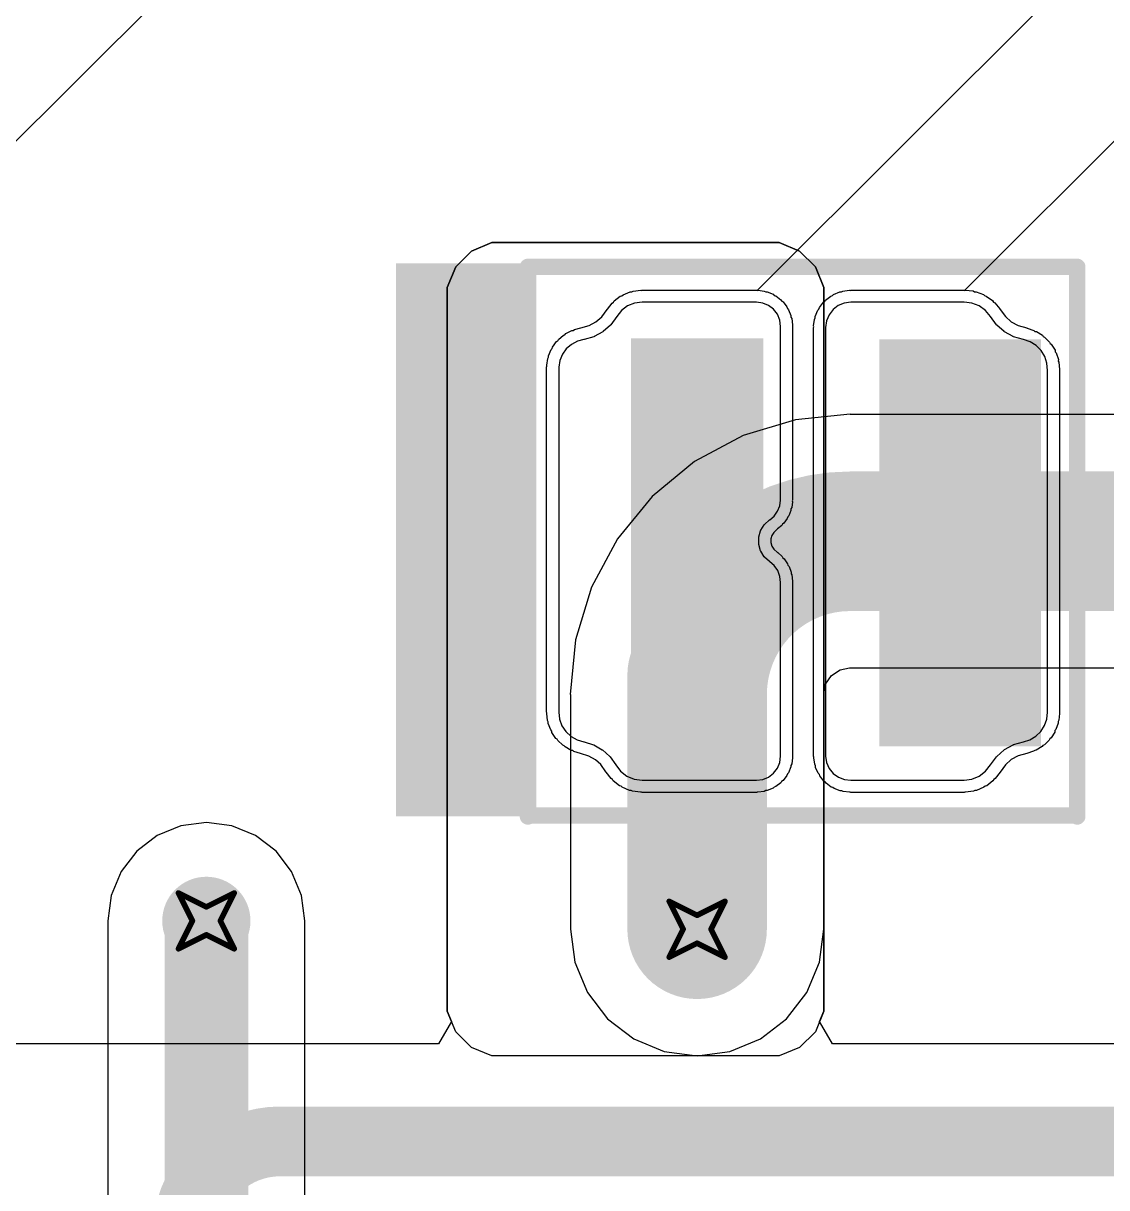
# Model space of a CAD drawing. Header units: inches. Extents: x 0 to 213, y 0 to 212.
# Drawn here: x 0.6194 to 1.0077, y 0.4059 to 0.823 of the extents above; entities that cross this region are included whole.
import ezdxf

# ---------------------------------------------------------------- set-up
doc = ezdxf.new("R2010")
doc.units = ezdxf.units.IN
doc.header["$MEASUREMENT"] = 0
for name, color, linetype in [('Bottom Layer', 5, 'Continuous'), ('Bottom Solder', 6, 'Continuous'), ('Drill Drawing', 1, 'Continuous'), ('Top Layer', 1, 'Continuous'), ('Top Overlay', 2, 'Continuous'), ('Top Paste', 8, 'Continuous'), ('Top Solder', 216, 'Continuous'), ('Via Holes', 16, 'Continuous')]:
    doc.layers.add(name, color=color, linetype=linetype)

# ---------------------------------------------------------------- blocks, each defined once
blk = doc.blocks.new('5050_LED_56')
at = {"layer": 'Top Layer'}
for points in [[(-0.08214, 0.06909), (-0.03214, 0.06909), (-0.03214, -0.06871), (-0.08214, -0.06871)], [(0.01746, 0.06871), (0.05683, 0.06871), (0.05683, -0.06909), (0.01746, -0.06909)]]:
    blk.add_hatch(color=1, dxfattribs=at).paths.add_polyline_path(points)
at = {"layer": 'Top Overlay'}
blk.add_hatch(color=2, dxfattribs=at).paths.add_polyline_path([(0.09776, -0.1), (0.145, -0.1), (0.145, 0.09818), (0.09776, 0.09818)])
at = {"layer": 'Top Paste'}
for points in [[(-0.08214, 0.06909), (-0.03214, 0.06909), (-0.03214, -0.06871), (-0.08214, -0.06871)], [(0.01746, 0.06871), (0.05683, 0.06871), (0.05683, -0.06909), (0.01746, -0.06909)]]:
    blk.add_hatch(color=8, dxfattribs=at).paths.add_polyline_path(points)
at = {"layer": 'Top Solder'}
for points in [[(-0.08614, 0.07309), (-0.02814, 0.07309), (-0.02814, -0.07271), (-0.08614, -0.07271)], [(0.01346, 0.07271), (0.06083, 0.07271), (0.06083, -0.07309), (0.01346, -0.07309)]]:
    blk.add_hatch(color=216, dxfattribs=at).paths.add_polyline_path(points)
at = {"layer": 'Top Layer'}
for p, q in [((-0.06399, 0.08376), (-0.06624, 0.08201)), ((-0.06135, 0.08486), (-0.06399, 0.08376)), ((-0.05853, 0.08524), (-0.06135, 0.08486)), ((-0.01798, 0.08524), (-0.05853, 0.08524)), ((-0.01568, 0.08499), (-0.01798, 0.08524)), ((-0.01351, 0.08415), (-0.01568, 0.08499)), ((-0.01166, 0.08279), (-0.01351, 0.08415)), ((0.01155, 0.08408), (0.00976, 0.08271)), ((0.01364, 0.08495), (0.01155, 0.08408)), ((0.01588, 0.08524), (0.01364, 0.08495)), ((0.05683, 0.08524), (0.01588, 0.08524)), ((0.05967, 0.08486), (0.05683, 0.08524)), ((0.0623, 0.08376), (0.05967, 0.08486)), ((0.06456, 0.08201), (0.0623, 0.08376)), ((-0.06797, 0.07973), (-0.07011, 0.0768)), ((-0.06624, 0.08201), (-0.06797, 0.07973)), ((-0.01021, 0.08098), (-0.01166, 0.08279)), ((-0.00927, 0.07887), (-0.01021, 0.08098)), ((0.00839, 0.08091), (0.00752, 0.07882)), ((0.00976, 0.08271), (0.00839, 0.08091)), ((0.06628, 0.07973), (0.06456, 0.08201)), ((0.06834, 0.07683), (0.06628, 0.07973)), ((-0.07022, 0.07668), (-0.0729, 0.07433)), ((-0.07019, 0.07668), (-0.07022, 0.07668)), ((-0.07017, 0.07673), (-0.07019, 0.07668)), ((-0.07011, 0.07677), (-0.07017, 0.07673)), ((-0.07011, 0.0768), (-0.07011, 0.07677)), ((-0.00891, 0.07658), (-0.00927, 0.07887)), ((-0.00891, -0.07696), (-0.00891, 0.07658)), ((0.00752, 0.07882), (0.00722, 0.07658)), ((0.00722, 0.07658), (0.00722, 0.01438)), ((0.06834, 0.0768), (0.06834, 0.07683)), ((0.06838, 0.07676), (0.06834, 0.0768)), ((0.06842, 0.07672), (0.06838, 0.07676)), ((0.06843, 0.07671), (0.06842, 0.07672)), ((0.071, 0.07438), (0.06843, 0.07671)), ((-0.07978, 0.07146), (-0.08214, 0.07072)), ((-0.07629, 0.07247), (-0.07978, 0.07146)), ((-0.07626, 0.07247), (-0.07629, 0.07247)), ((-0.07622, 0.0725), (-0.07626, 0.07247)), ((-0.07616, 0.07251), (-0.07622, 0.0725)), ((-0.07615, 0.07253), (-0.07616, 0.07251)), ((-0.07303, 0.07424), (-0.07615, 0.07253)), ((-0.07301, 0.07424), (-0.07303, 0.07424)), ((-0.07296, 0.07428), (-0.07301, 0.07424)), ((-0.0729, 0.07431), (-0.07296, 0.07428)), ((-0.0729, 0.07433), (-0.0729, 0.07431)), ((0.07101, 0.07435), (0.071, 0.07438)), ((0.07107, 0.07432), (0.07101, 0.07435)), ((0.07111, 0.07428), (0.07107, 0.07432)), ((0.07114, 0.07429), (0.07111, 0.07428)), ((0.07415, 0.07257), (0.07114, 0.07429)), ((0.07416, 0.07255), (0.07415, 0.07257)), ((0.07422, 0.07253), (0.07416, 0.07255)), ((0.07427, 0.0725), (0.07422, 0.07253)), ((0.0743, 0.07251), (0.07427, 0.0725)), ((0.07762, 0.07149), (0.0743, 0.07251)), ((0.0777, 0.07146), (0.07762, 0.07149)), ((0.07762, 0.07149), (0.07762, 0.07149)), ((0.07777, 0.07144), (0.0777, 0.07146)), ((0.08012, 0.07076), (0.07777, 0.07144)), ((0.07777, 0.07144), (0.07777, 0.07144)), ((-0.08604, 0.06772), (-0.08737, 0.06564)), ((-0.08428, 0.06945), (-0.08604, 0.06772)), ((-0.08214, 0.07072), (-0.08428, 0.06945)), ((0.08231, 0.06951), (0.08012, 0.07076)), ((0.08415, 0.0678), (0.08231, 0.06951)), ((0.08557, 0.0657), (0.08415, 0.0678)), ((-0.08819, 0.0633), (-0.08844, 0.06083)), ((-0.08737, 0.06564), (-0.08819, 0.0633)), ((0.08644, 0.06334), (0.08557, 0.0657)), ((0.08675, 0.06083), (0.08644, 0.06334)), ((-0.08844, 0.06083), (-0.08844, -0.06161)), ((0.08675, -0.06279), (0.08675, 0.06083)), ((0.00722, 0.01438), (0.00749, 0.0122)), ((0.00749, 0.0122), (0.00826, 0.01014)), ((0.00826, 0.01014), (0.0095, 0.00834)), ((0.0095, 0.00834), (0.01111, 0.00695)), ((0.01111, 0.00695), (0.01111, 0.00695)), ((0.01111, 0.00695), (0.01116, 0.0069)), ((0.01116, 0.0069), (0.01123, 0.00684)), ((0.01123, 0.00684), (0.01123, 0.00684)), ((0.01123, 0.00684), (0.01298, 0.00527)), ((0.01298, 0.00527), (0.013, 0.00527)), ((0.013, 0.00527), (0.01303, 0.00522)), ((0.01303, 0.00522), (0.01307, 0.00518)), ((0.01307, 0.00518), (0.01307, 0.00515)), ((0.01307, 0.00515), (0.01434, 0.00316)), ((0.01434, 0.00316), (0.01436, 0.00314)), ((0.01436, 0.00314), (0.01438, 0.00309)), ((0.01438, 0.00309), (0.0144, 0.00305)), ((0.0144, 0.00305), (0.01439, 0.00302)), ((0.01439, 0.00302), (0.01506, 0.00075)), ((0.01506, 0.00075), (0.01507, 0.00073)), ((0.01507, 0.00073), (0.01507, 0.00067)), ((0.01507, 0.00067), (0.01508, 0.00062)), ((0.01508, 0.00062), (0.01507, 0.0006)), ((0.01507, 0.0006), (0.01507, -0.00176)), ((0.01506, -0.00192), (0.01439, -0.00418)), ((0.01507, -0.0019), (0.01506, -0.00192)), ((0.01507, -0.00176), (0.01508, -0.00179)), ((0.01508, -0.00179), (0.01507, -0.00184)), ((0.01507, -0.00184), (0.01507, -0.0019)), ((0.0111, -0.00812), (0.00954, -0.00941)), ((0.01111, -0.00812), (0.0111, -0.00812)), ((0.01116, -0.00806), (0.01111, -0.00812)), ((0.01123, -0.00801), (0.01116, -0.00806)), ((0.01298, -0.00644), (0.01123, -0.00801)), ((0.01123, -0.00801), (0.01123, -0.00801)), ((0.013, -0.00643), (0.01298, -0.00644)), ((0.01303, -0.00639), (0.013, -0.00643)), ((0.01307, -0.00635), (0.01303, -0.00639)), ((0.01434, -0.00432), (0.01307, -0.00632)), ((0.01307, -0.00632), (0.01307, -0.00635)), ((0.01436, -0.00431), (0.01434, -0.00432)), ((0.01438, -0.00426), (0.01436, -0.00431)), ((0.0144, -0.00421), (0.01438, -0.00426)), ((0.01439, -0.00418), (0.0144, -0.00421)), ((0.0083, -0.01111), (0.00751, -0.01307)), ((0.00954, -0.00941), (0.0083, -0.01111)), ((0.00751, -0.01307), (0.00722, -0.01515)), ((0.00722, -0.01515), (0.00722, -0.07736)), ((-0.08844, -0.06161), (-0.08823, -0.06413)), ((-0.08823, -0.06413), (-0.08744, -0.06654)), ((-0.08744, -0.06654), (-0.08611, -0.06869)), ((0.08543, -0.0674), (0.08636, -0.06517)), ((0.08636, -0.06517), (0.08675, -0.06279)), ((-0.08611, -0.06869), (-0.08433, -0.07049)), ((-0.08433, -0.07049), (-0.08218, -0.07183)), ((0.08218, -0.07093), (0.08402, -0.06936)), ((0.08402, -0.06936), (0.08543, -0.0674)), ((-0.08218, -0.07183), (-0.07978, -0.07263)), ((-0.07978, -0.07263), (-0.07629, -0.07364)), ((-0.07629, -0.07364), (-0.07626, -0.07363)), ((-0.07626, -0.07363), (-0.07622, -0.07366)), ((-0.07622, -0.07366), (-0.07616, -0.07368)), ((-0.07616, -0.07368), (-0.07615, -0.0737)), ((-0.07615, -0.0737), (-0.07303, -0.07541)), ((0.07093, -0.07541), (0.07405, -0.0737)), ((0.07405, -0.0737), (0.07408, -0.07368)), ((0.07408, -0.07368), (0.07412, -0.07366)), ((0.07412, -0.07366), (0.07419, -0.07363)), ((0.07419, -0.07363), (0.0742, -0.07364)), ((0.0742, -0.07364), (0.07762, -0.07265)), ((0.07762, -0.07265), (0.0777, -0.07263)), ((0.07762, -0.07265), (0.07762, -0.07265)), ((0.0777, -0.07263), (0.07777, -0.07261)), ((0.07777, -0.07261), (0.08005, -0.07204)), ((0.07777, -0.07261), (0.07777, -0.07261)), ((0.08005, -0.07204), (0.08218, -0.07093)), ((-0.07303, -0.07541), (-0.07301, -0.07541)), ((-0.07301, -0.07541), (-0.07296, -0.07545)), ((-0.07296, -0.07545), (-0.0729, -0.07548)), ((-0.0729, -0.07548), (-0.0729, -0.0755)), ((-0.0729, -0.0755), (-0.07022, -0.07785)), ((-0.07022, -0.07785), (-0.07019, -0.07785)), ((-0.07019, -0.07785), (-0.07017, -0.0779)), ((-0.07017, -0.0779), (-0.07011, -0.07794)), ((-0.07011, -0.07794), (-0.07011, -0.07796)), ((-0.07011, -0.07796), (-0.06797, -0.0809)), ((-0.00923, -0.07931), (-0.00891, -0.07696)), ((0.00722, -0.07736), (0.00752, -0.0796)), ((0.06588, -0.0809), (0.06803, -0.07796)), ((0.06803, -0.07794), (0.06807, -0.0779)), ((0.06803, -0.07796), (0.06803, -0.07794)), ((0.06807, -0.0779), (0.06811, -0.07785)), ((0.06811, -0.07785), (0.06814, -0.07785)), ((0.06814, -0.07785), (0.07082, -0.0755)), ((0.07082, -0.07548), (0.07087, -0.07545)), ((0.07082, -0.0755), (0.07082, -0.07548)), ((0.07087, -0.07545), (0.07092, -0.07541)), ((0.07092, -0.07541), (0.07093, -0.07541)), ((-0.06797, -0.0809), (-0.0662, -0.08308)), ((-0.0662, -0.08308), (-0.06394, -0.08473)), ((-0.01345, -0.0848), (-0.01157, -0.08336)), ((-0.01157, -0.08336), (-0.01013, -0.08149)), ((-0.01013, -0.08149), (-0.00923, -0.07931)), ((0.00752, -0.0796), (0.00839, -0.08169)), ((0.00839, -0.08169), (0.00976, -0.08348)), ((0.06205, -0.08468), (0.06421, -0.08304)), ((0.06421, -0.08304), (0.06588, -0.0809)), ((-0.06394, -0.08473), (-0.06132, -0.08573)), ((-0.06132, -0.08573), (-0.05853, -0.08602)), ((-0.05853, -0.08602), (-0.05853, -0.08602)), ((-0.05853, -0.08602), (-0.01798, -0.08602)), ((-0.01798, -0.08602), (-0.01562, -0.08571)), ((-0.01562, -0.08571), (-0.01345, -0.0848)), ((0.00976, -0.08348), (0.01155, -0.08486)), ((0.01155, -0.08486), (0.01364, -0.08572)), ((0.01364, -0.08572), (0.01588, -0.08602)), ((0.01588, -0.08602), (0.01588, -0.08602)), ((0.01588, -0.08602), (0.05683, -0.08602)), ((0.05683, -0.08602), (0.05953, -0.08569)), ((0.05953, -0.08569), (0.06205, -0.08468))]:
    blk.add_line(p, q, dxfattribs=at)
at = {"layer": 'Top Overlay'}
for points in [[(-0.10057, 0.09818, 0.00296, 0.00296, 1), (-0.09761, 0.09818, 0.00296, 0.00296, 1)], [(-0.10026, 0.09786, 0.00296, 0.00296, 1), (-0.0973, 0.09786, 0.00296, 0.00296, 1)], [(0.09596, 0.09786, 0.00296, 0.00296, 1), (0.09892, 0.09786, 0.00296, 0.00296, 1)], [(0.09628, 0.09818, 0.00296, 0.00296, 1), (0.09924, 0.09818, 0.00296, 0.00296, 1)], [(-0.10057, -0.09867, 0.00296, 0.00296, 1), (-0.09761, -0.09867, 0.00296, 0.00296, 1)], [(-0.10057, -0.09867, 0.00296, 0.00296, 1), (-0.09761, -0.09867, 0.00296, 0.00296, 1)], [(0.09628, -0.09867, 0.00296, 0.00296, 1), (0.09924, -0.09867, 0.00296, 0.00296, 1)], [(0.09628, -0.09867, 0.00296, 0.00296, 1), (0.09924, -0.09867, 0.00296, 0.00296, 1)]]:
    blk.add_lwpolyline(points, format="xyseb", close=True, dxfattribs=at)
for points in [[(-0.09909, 0.09818, 0.00591, 0.00591, 0), (-0.09909, -0.09867, 0.00591, 0.00591, 0)], [(0.09744, 0.09786, 0.00591, 0.00591, 0), (-0.09878, 0.09786, 0.00591, 0.00591, 0)], [(0.09776, 0.09818, 0.00591, 0.00591, 0), (0.09776, -0.09867, 0.00591, 0.00591, 0)], [(0.09776, -0.09867, 0.00591, 0.00591, 0), (-0.09909, -0.09867, 0.00591, 0.00591, 0)]]:
    blk.add_lwpolyline(points, format="xyseb", dxfattribs=at)
at = {"layer": 'Top Solder'}
for p, q in [((-0.06608, 0.08734), (-0.06566, 0.08776)), ((-0.06566, 0.08776), (-0.06302, 0.08886)), ((-0.06302, 0.08886), (-0.06244, 0.08886)), ((-0.06244, 0.08886), (-0.06193, 0.08915)), ((-0.06193, 0.08915), (-0.0591, 0.08953)), ((-0.0591, 0.08953), (-0.05881, 0.08945)), ((-0.05881, 0.08945), (-0.05853, 0.08957)), ((-0.05853, 0.08957), (-0.01798, 0.08957)), ((-0.01798, 0.08957), (-0.01775, 0.08947)), ((-0.01775, 0.08947), (-0.01751, 0.08954)), ((-0.01751, 0.08954), (-0.01521, 0.08929)), ((-0.01521, 0.08929), (-0.01469, 0.08901)), ((-0.01469, 0.08901), (-0.01411, 0.08903)), ((-0.01411, 0.08903), (-0.01195, 0.08819)), ((-0.01195, 0.08819), (-0.01153, 0.08778)), ((-0.01153, 0.08778), (-0.01096, 0.08765)), ((-0.01096, 0.08765), (-0.0091, 0.08629)), ((0.00892, 0.08752), (0.00948, 0.08767)), ((0.00948, 0.08767), (0.00989, 0.08808)), ((0.00989, 0.08808), (0.01198, 0.08895)), ((0.01198, 0.08895), (0.01257, 0.08895)), ((0.01257, 0.08895), (0.01309, 0.08924)), ((0.01309, 0.08924), (0.01533, 0.08953)), ((0.01533, 0.08953), (0.01561, 0.08946)), ((0.01561, 0.08946), (0.01588, 0.08957)), ((0.01588, 0.08957), (0.05683, 0.08957)), ((0.05683, 0.08957), (0.05712, 0.08945)), ((0.05712, 0.08945), (0.05741, 0.08953)), ((0.05741, 0.08953), (0.06024, 0.08915)), ((0.06024, 0.08915), (0.06075, 0.08886)), ((0.06075, 0.08886), (0.06134, 0.08885)), ((0.06134, 0.08885), (0.06397, 0.08775)), ((0.06397, 0.08775), (0.06438, 0.08734)), ((-0.07142, 0.08235), (-0.06969, 0.08463)), ((-0.06969, 0.08463), (-0.06919, 0.08492)), ((-0.06919, 0.08492), (-0.0689, 0.08543)), ((-0.0689, 0.08543), (-0.06665, 0.08718)), ((-0.06665, 0.08718), (-0.06608, 0.08734)), ((-0.0091, 0.08629), (-0.00879, 0.08578)), ((-0.00879, 0.08578), (-0.00828, 0.0855)), ((-0.00828, 0.0855), (-0.00683, 0.08369)), ((-0.00683, 0.08369), (-0.00667, 0.08314)), ((0.0048, 0.08298), (0.00495, 0.08354)), ((0.00495, 0.08354), (0.00633, 0.08534)), ((0.00633, 0.08534), (0.00684, 0.08564)), ((0.00684, 0.08564), (0.00713, 0.08615)), ((0.00713, 0.08615), (0.00892, 0.08752)), ((0.06438, 0.08734), (0.06495, 0.08718)), ((0.06495, 0.08718), (0.06721, 0.08543)), ((0.06721, 0.08543), (0.0675, 0.08492)), ((0.0675, 0.08492), (0.068, 0.08463)), ((0.068, 0.08463), (0.06973, 0.08235)), ((-0.07545, 0.07785), (-0.07338, 0.07967)), ((-0.07338, 0.07967), (-0.07147, 0.08228)), ((-0.07147, 0.08228), (-0.07143, 0.08231)), ((-0.07143, 0.08231), (-0.07142, 0.08235)), ((-0.00667, 0.08314), (-0.00625, 0.08274)), ((-0.00625, 0.08274), (-0.00531, 0.08063)), ((-0.00531, 0.08063), (-0.00529, 0.08003)), ((-0.00529, 0.08003), (-0.00499, 0.07952)), ((-0.00499, 0.07952), (-0.00464, 0.07723)), ((0.00293, 0.07715), (0.00323, 0.07939)), ((0.00323, 0.07939), (0.00352, 0.07989)), ((0.00352, 0.08047), (0.00438, 0.08256)), ((0.00352, 0.07989), (0.00352, 0.08047)), ((0.00438, 0.08256), (0.0048, 0.08298)), ((0.06973, 0.08235), (0.06975, 0.08227)), ((0.06975, 0.08227), (0.06982, 0.08223)), ((0.06982, 0.08223), (0.07165, 0.07964)), ((0.07165, 0.07964), (0.07361, 0.07786)), ((-0.08344, 0.07485), (-0.08108, 0.07559)), ((-0.08108, 0.07559), (-0.08103, 0.07559)), ((-0.08103, 0.07559), (-0.08099, 0.07562)), ((-0.08099, 0.07562), (-0.07788, 0.07652)), ((-0.07788, 0.07652), (-0.07545, 0.07785)), ((-0.00464, 0.07723), (-0.00472, 0.0769)), ((-0.00472, 0.0769), (-0.00459, 0.07658)), ((-0.00459, 0.07658), (-0.00459, -0.07696)), ((0.0029, 0.07658), (0.00301, 0.07686)), ((0.0029, 0.01438), (0.0029, 0.07658)), ((0.00301, 0.07686), (0.00293, 0.07715)), ((0.07361, 0.07786), (0.07594, 0.07654)), ((0.07594, 0.07654), (0.0789, 0.07563)), ((0.0789, 0.07563), (0.07891, 0.07562)), ((0.07891, 0.07562), (0.07896, 0.0756)), ((0.07896, 0.0756), (0.07897, 0.0756)), ((0.07897, 0.0756), (0.07898, 0.0756)), ((0.07898, 0.0756), (0.08132, 0.07492)), ((-0.08907, 0.07082), (-0.0873, 0.07255)), ((-0.0873, 0.07255), (-0.08681, 0.07274)), ((-0.08681, 0.07274), (-0.08649, 0.07317)), ((-0.08649, 0.07317), (-0.08436, 0.07444)), ((-0.08436, 0.07444), (-0.08384, 0.07451)), ((-0.08384, 0.07451), (-0.08344, 0.07485)), ((0.08132, 0.07492), (0.08173, 0.07459)), ((0.08173, 0.07459), (0.08225, 0.07452)), ((0.08225, 0.07452), (0.08445, 0.07327)), ((0.08445, 0.07327), (0.08477, 0.07286)), ((0.08477, 0.07286), (0.08526, 0.07268)), ((0.08526, 0.07268), (0.0871, 0.07097)), ((0.0871, 0.07097), (0.08732, 0.0705)), ((-0.09228, 0.06473), (-0.09146, 0.06707)), ((-0.09146, 0.06707), (-0.09111, 0.06746)), ((-0.09111, 0.06746), (-0.09102, 0.06797)), ((-0.09102, 0.06797), (-0.08969, 0.07005)), ((-0.08969, 0.07005), (-0.08927, 0.07035)), ((-0.08927, 0.07035), (-0.08907, 0.07082)), ((0.08732, 0.0705), (0.08775, 0.07021)), ((0.08775, 0.07021), (0.08916, 0.06811)), ((0.08916, 0.06811), (0.08926, 0.0676)), ((0.08926, 0.0676), (0.08962, 0.06721)), ((0.08962, 0.06721), (0.0905, 0.06485)), ((-0.09275, 0.06127), (-0.0925, 0.06374)), ((-0.0925, 0.06374), (-0.09225, 0.0642)), ((-0.09225, 0.0642), (-0.09228, 0.06473)), ((0.0905, 0.06485), (0.09048, 0.06433)), ((0.09048, 0.06433), (0.09074, 0.06387)), ((0.09074, 0.06387), (0.09105, 0.06136)), ((-0.09277, 0.06083), (-0.09269, 0.06104)), ((-0.09277, -0.06161), (-0.09277, 0.06083)), ((-0.09269, 0.06104), (-0.09275, 0.06127)), ((0.09105, 0.06136), (0.09098, 0.06109)), ((0.09098, 0.06109), (0.09108, 0.06083)), ((0.09108, 0.06083), (0.09108, -0.06279)), ((0.003, 0.01413), (0.0029, 0.01438)), ((0.00293, 0.01387), (0.003, 0.01413)), ((0.00319, 0.01169), (0.00293, 0.01387)), ((0.00345, 0.01122), (0.00319, 0.01169)), ((0.00343, 0.01068), (0.00345, 0.01122)), ((0.0042, 0.00862), (0.00343, 0.01068)), ((0.00458, 0.00822), (0.0042, 0.00862)), ((0.0047, 0.00767), (0.00458, 0.00822)), ((0.00595, 0.00587), (0.0047, 0.00767)), ((0.00642, 0.00557), (0.00595, 0.00587)), ((0.00667, 0.00507), (0.00642, 0.00557)), ((0.00827, 0.00368), (0.00667, 0.00507)), ((0.00831, 0.00367), (0.00827, 0.00368)), ((0.00833, 0.00362), (0.00831, 0.00367)), ((0.00969, 0.0024), (0.00833, 0.00362)), ((0.01038, 0.00131), (0.00969, 0.0024)), ((0.01075, 0.00006), (0.01038, 0.00131)), ((0.01075, -0.00123), (0.01075, 0.00006)), ((0.00833, -0.00479), (0.00969, -0.00357)), ((0.00969, -0.00357), (0.01038, -0.00247)), ((0.01038, -0.00247), (0.01075, -0.00123)), ((0.00481, -0.00856), (0.00605, -0.00686)), ((0.00605, -0.00686), (0.00652, -0.00657)), ((0.00652, -0.00657), (0.00678, -0.00608)), ((0.00678, -0.00608), (0.00833, -0.00479)), ((0.00833, -0.00479), (0.00833, -0.00479)), ((0.00833, -0.00479), (0.00833, -0.00479)), ((0.00294, -0.01455), (0.00323, -0.01247)), ((0.00323, -0.01247), (0.0035, -0.012)), ((0.0035, -0.01145), (0.00429, -0.00949)), ((0.0035, -0.012), (0.0035, -0.01145)), ((0.00429, -0.00949), (0.00468, -0.0091)), ((0.00468, -0.0091), (0.00481, -0.00856)), ((0.0029, -0.01515), (0.00302, -0.01486)), ((0.0029, -0.07736), (0.0029, -0.01515)), ((0.00302, -0.01486), (0.00294, -0.01455)), ((-0.0927, -0.06179), (-0.09277, -0.06161)), ((-0.09276, -0.06197), (-0.0927, -0.06179)), ((-0.09255, -0.06449), (-0.09276, -0.06197)), ((-0.09231, -0.06496), (-0.09255, -0.06449)), ((-0.09235, -0.06548), (-0.09231, -0.06496)), ((-0.09156, -0.06789), (-0.09235, -0.06548)), ((0.09064, -0.06587), (0.09036, -0.06631)), ((0.09036, -0.06631), (0.09036, -0.06684)), ((0.09103, -0.06349), (0.09064, -0.06587)), ((0.09108, -0.06279), (0.09094, -0.06313)), ((0.09094, -0.06313), (0.09103, -0.06349)), ((-0.09121, -0.06829), (-0.09156, -0.06789)), ((-0.09113, -0.06882), (-0.09121, -0.06829)), ((-0.0898, -0.07097), (-0.09113, -0.06882)), ((0.08894, -0.06994), (0.08752, -0.0719)), ((0.08906, -0.06943), (0.08894, -0.06994)), ((0.08943, -0.06907), (0.08906, -0.06943)), ((0.09036, -0.06684), (0.08943, -0.06907)), ((-0.08939, -0.07126), (-0.0898, -0.07097)), ((-0.08919, -0.07173), (-0.08939, -0.07126)), ((-0.08741, -0.07353), (-0.08919, -0.07173)), ((-0.08693, -0.07374), (-0.08741, -0.07353)), ((-0.08663, -0.07416), (-0.08693, -0.07374)), ((-0.08448, -0.0755), (-0.08663, -0.07416)), ((0.08418, -0.07477), (0.08204, -0.07588)), ((0.08451, -0.07438), (0.08418, -0.07477)), ((0.085, -0.07422), (0.08451, -0.07438)), ((0.08683, -0.07265), (0.085, -0.07422)), ((0.08707, -0.07218), (0.08683, -0.07265)), ((0.08752, -0.0719), (0.08707, -0.07218)), ((-0.08395, -0.07559), (-0.08448, -0.0755)), ((-0.08355, -0.07594), (-0.08395, -0.07559)), ((-0.08115, -0.07674), (-0.08355, -0.07594)), ((-0.08106, -0.07673), (-0.08115, -0.07674)), ((-0.08099, -0.07679), (-0.08106, -0.07673)), ((-0.07788, -0.07769), (-0.08099, -0.07679)), ((-0.07545, -0.07902), (-0.07788, -0.07769)), ((-0.07336, -0.08086), (-0.07545, -0.07902)), ((-0.00462, -0.07753), (-0.00493, -0.07988)), ((-0.00459, -0.07696), (-0.0047, -0.07724)), ((-0.0047, -0.07724), (-0.00462, -0.07753)), ((0.00301, -0.07764), (0.0029, -0.07736)), ((0.00293, -0.07793), (0.00301, -0.07764)), ((0.00323, -0.08017), (0.00293, -0.07793)), ((0.07339, -0.079), (0.07129, -0.08084)), ((0.07578, -0.07769), (0.07339, -0.079)), ((0.07882, -0.07681), (0.07578, -0.07769)), ((0.07883, -0.07681), (0.07882, -0.07681)), ((0.0811, -0.07624), (0.07883, -0.07681)), ((0.07883, -0.07681), (0.07883, -0.07681)), ((0.07883, -0.07681), (0.07883, -0.07681)), ((0.07883, -0.07681), (0.07883, -0.07681)), ((0.08152, -0.07593), (0.0811, -0.07624)), ((0.08204, -0.07588), (0.08152, -0.07593)), ((-0.07148, -0.08345), (-0.07336, -0.08086)), ((-0.00612, -0.08314), (-0.00654, -0.08356)), ((-0.00522, -0.08096), (-0.00612, -0.08314)), ((-0.00493, -0.07988), (-0.00522, -0.08038)), ((-0.00522, -0.08038), (-0.00522, -0.08096)), ((0.00352, -0.08067), (0.00323, -0.08017)), ((0.00352, -0.08125), (0.00352, -0.08067)), ((0.00438, -0.08334), (0.00352, -0.08125)), ((0.0048, -0.08376), (0.00438, -0.08334)), ((0.07129, -0.08084), (0.06938, -0.08346)), ((-0.07137, -0.08351), (-0.07148, -0.08345)), ((-0.07134, -0.08363), (-0.07137, -0.08351)), ((-0.06957, -0.08581), (-0.07134, -0.08363)), ((-0.06905, -0.08609), (-0.06957, -0.08581)), ((-0.06875, -0.08658), (-0.06905, -0.08609)), ((-0.06648, -0.08823), (-0.06875, -0.08658)), ((-0.00893, -0.0868), (-0.01081, -0.08824)), ((-0.00864, -0.08629), (-0.00893, -0.0868)), ((-0.00813, -0.086), (-0.00864, -0.08629)), ((-0.00669, -0.08413), (-0.00813, -0.086)), ((-0.00654, -0.08356), (-0.00669, -0.08413)), ((0.00496, -0.08433), (0.0048, -0.08376)), ((0.00634, -0.08612), (0.00496, -0.08433)), ((0.00683, -0.08641), (0.00634, -0.08612)), ((0.00712, -0.08691), (0.00683, -0.08641)), ((0.00891, -0.08829), (0.00712, -0.08691)), ((0.06683, -0.08649), (0.06466, -0.08813)), ((0.06712, -0.08599), (0.06683, -0.08649)), ((0.06763, -0.0857), (0.06712, -0.08599)), ((0.0693, -0.08356), (0.06763, -0.0857)), ((0.06932, -0.08349), (0.0693, -0.08356)), ((0.06938, -0.08346), (0.06932, -0.08349)), ((0.0156, -0.09023), (-211.60534, -211.48777)), ((-0.05874, -0.09026), (-211.60534, -211.48777)), ((-0.06591, -0.08837), (-0.06648, -0.08823)), ((-0.06548, -0.08878), (-0.06591, -0.08837)), ((-0.06286, -0.08977), (-0.06548, -0.08878)), ((-0.06228, -0.08976), (-0.06286, -0.08977)), ((-0.06176, -0.09004), (-0.06228, -0.08976)), ((-0.05897, -0.09033), (-0.06176, -0.09004)), ((-0.05874, -0.09026), (-0.05897, -0.09033)), ((-0.05853, -0.09035), (-0.05874, -0.09026)), ((-0.01798, -0.09035), (-0.05853, -0.09035)), ((-0.0177, -0.09023), (-0.01798, -0.09035)), ((-0.01741, -0.09031), (-0.0177, -0.09023)), ((-0.01506, -0.09), (-0.01741, -0.09031)), ((-0.01455, -0.08971), (-0.01506, -0.09)), ((-0.01396, -0.08971), (-0.01455, -0.08971)), ((-0.01178, -0.0888), (-0.01396, -0.08971)), ((-0.01137, -0.08839), (-0.01178, -0.0888)), ((-0.01081, -0.08824), (-0.01137, -0.08839)), ((0.00949, -0.08844), (0.00891, -0.08829)), ((0.00991, -0.08886), (0.00949, -0.08844)), ((0.012, -0.08972), (0.00991, -0.08886)), ((0.01257, -0.08972), (0.012, -0.08972)), ((0.01307, -0.09001), (0.01257, -0.08972)), ((0.01531, -0.09031), (0.01307, -0.09001)), ((0.0156, -0.09023), (0.01531, -0.09031)), ((0.01588, -0.09035), (0.0156, -0.09023)), ((0.05683, -0.09035), (0.01588, -0.09035)), ((0.05709, -0.09024), (0.05683, -0.09035)), ((0.05736, -0.09032), (0.05709, -0.09024)), ((0.06005, -0.08999), (0.05736, -0.09032)), ((0.06056, -0.0897), (0.06005, -0.08999)), ((0.06114, -0.08971), (0.06056, -0.0897)), ((0.06366, -0.0887), (0.06114, -0.08971)), ((0.06408, -0.08828), (0.06366, -0.0887)), ((0.06466, -0.08813), (0.06408, -0.08828))]:
    blk.add_line(p, q, dxfattribs=at)
blk = doc.blocks.new('5050_LED_57')
at = {"layer": 'Top Solder'}
blk.add_line((-0.05874, -0.09026), (-211.99904, -211.48777), dxfattribs=at)

msp = doc.modelspace()

# ---------------------------------------------------------------- hatches: boundary and pattern name
at = {"layer": 'Bottom Layer'}
h = msp.add_hatch(color=5, dxfattribs=at)
edge = h.paths.add_edge_path()
edge.add_arc((0.685, 0.50145), 0.01181, 0, 360)
h = msp.add_hatch(color=5, dxfattribs=at)
edge = h.paths.add_edge_path()
edge.add_arc((0.86088, 0.49845), 0.01181, 0, 360)
at = {"layer": 'Bottom Solder'}
h = msp.add_hatch(color=6, dxfattribs=at)
edge = h.paths.add_edge_path()
edge.add_arc((0.685, 0.50145), 0.01581, 0, 360)
h = msp.add_hatch(color=6, dxfattribs=at)
edge = h.paths.add_edge_path()
edge.add_arc((0.86088, 0.49845), 0.01581, 0, 360)
at = {"layer": 'Top Layer'}
h = msp.add_hatch(color=1, dxfattribs=at)
edge = h.paths.add_edge_path()
edge.add_arc((0.685, 0.50145), 0.01181, 0, 360)
h = msp.add_hatch(color=1, dxfattribs=at)
edge = h.paths.add_edge_path()
edge.add_arc((0.86088, 0.49845), 0.01181, 0, 360)
at = {"layer": 'Top Solder'}
h = msp.add_hatch(color=216, dxfattribs=at)
edge = h.paths.add_edge_path()
edge.add_arc((0.685, 0.50145), 0.01581, 0, 360)
h = msp.add_hatch(color=216, dxfattribs=at)
edge = h.paths.add_edge_path()
edge.add_arc((0.86088, 0.49845), 0.01581, 0, 360)
at = {"layer": 'Via Holes'}
h = msp.add_hatch(color=7, dxfattribs=at)
edge = h.paths.add_edge_path()
edge.add_arc((0.685, 0.50145), 0.00591, 0, 360)
h = msp.add_hatch(color=7, dxfattribs=at)
edge = h.paths.add_edge_path()
edge.add_arc((0.86088, 0.49845), 0.00591, 0, 360)

# ---------------------------------------------------------------- linework, layer by layer
at = {"layer": 'Bottom Layer'}
for p, q in [((0.89616, 0.68099), (0.87734, 0.67528)), ((0.91574, 0.68292), (0.89616, 0.68099)), ((0.91574, 0.68283), (0.91574, 0.68292)), ((1.191, 0.68283), (0.91574, 0.68283)), ((0.87734, 0.67528), (0.85999, 0.66601)), ((0.85999, 0.66601), (0.84479, 0.65353)), ((0.84479, 0.65353), (0.83231, 0.63833)), ((0.83231, 0.63833), (0.82303, 0.62098)), ((0.82303, 0.62098), (0.81732, 0.60215)), ((0.81732, 0.60215), (0.8154, 0.58258)), ((0.90692, 0.58623), (0.90899, 0.58933)), ((0.90899, 0.58933), (0.91209, 0.5914)), ((0.91209, 0.5914), (0.91552, 0.59208)), ((0.91552, 0.59208), (0.91574, 0.59205)), ((0.91574, 0.59205), (1.22147, 0.59205)), ((0.90624, 0.5828), (0.90692, 0.58623)), ((0.8154, 0.58258), (0.81549, 0.58258)), ((0.81549, 0.58258), (0.81549, 0.49845)), ((0.90627, 0.58258), (0.90624, 0.5828)), ((0.90627, 0.49845), (0.90627, 0.58258)), ((0.67586, 0.53555), (0.66735, 0.53202)), ((0.685, 0.53675), (0.67586, 0.53555)), ((0.69414, 0.53555), (0.685, 0.53675)), ((0.70265, 0.53202), (0.69414, 0.53555)), ((0.66735, 0.53202), (0.66004, 0.52641)), ((0.70996, 0.52641), (0.70265, 0.53202)), ((0.66004, 0.52641), (0.65443, 0.5191)), ((0.71557, 0.5191), (0.70996, 0.52641)), ((0.65443, 0.5191), (0.6509, 0.51059)), ((0.7191, 0.51059), (0.71557, 0.5191)), ((0.6509, 0.51059), (0.6497, 0.50145)), ((0.7203, 0.50145), (0.7191, 0.51059)), ((0.6497, 0.50145), (0.6497, 0.3036)), ((0.7203, 0.3036), (0.7203, 0.50145)), ((0.81549, 0.49845), (0.81704, 0.4867)), ((0.90472, 0.4867), (0.90627, 0.49845)), ((0.81704, 0.4867), (0.82157, 0.47576)), ((0.90019, 0.47576), (0.90472, 0.4867)), ((0.82157, 0.47576), (0.82878, 0.46636)), ((0.89297, 0.46636), (0.90019, 0.47576)), ((0.82878, 0.46636), (0.83818, 0.45914)), ((0.88357, 0.45914), (0.89297, 0.46636)), ((0.83818, 0.45914), (0.84913, 0.45461)), ((0.87263, 0.45461), (0.88357, 0.45914)), ((0.84913, 0.45461), (0.86088, 0.45306)), ((0.86088, 0.45306), (0.87263, 0.45461))]:
    msp.add_line(p, q, dxfattribs=at)
for points in [[(0.86088, 0.58258, 0.05, 0.05, -0.414214), (0.91574, 0.63744, 0.05, 0.05, 0)], [(0.91574, 0.63744, 0.05, 0.05, 0), (1.24643, 0.63744, 0.05, 0.05, 0)], [(0.86088, 0.49845, 0.05, 0.05, 0), (0.86088, 0.58258, 0.05, 0.05, 0)], [(0.685, 0.3036, 0.03, 0.03, 0), (0.685, 0.50145, 0.03, 0.03, 0)]]:
    msp.add_lwpolyline(points, format="xyseb", dxfattribs=at)
for points in [[(0.90324, 0.63744, 0.025, 0.025, 1), (0.92824, 0.63744, 0.025, 0.025, 1)], [(0.90324, 0.63744, 0.025, 0.025, 1), (0.92824, 0.63744, 0.025, 0.025, 1)], [(0.84838, 0.58258, 0.025, 0.025, 1), (0.87338, 0.58258, 0.025, 0.025, 1)], [(0.84838, 0.58258, 0.025, 0.025, 1), (0.87338, 0.58258, 0.025, 0.025, 1)], [(0.84838, 0.49845, 0.025, 0.025, 1), (0.87338, 0.49845, 0.025, 0.025, 1)], [(0.6775, 0.50145, 0.015, 0.015, 1), (0.6925, 0.50145, 0.015, 0.015, 1)]]:
    msp.add_lwpolyline(points, format="xyseb", close=True, dxfattribs=at)
at = {"layer": 'Drill Drawing'}
for points in [[(0.675, 0.51145, 0.002, 0.002, 0), (0.685, 0.50645, 0.002, 0.002, 0)], [(0.675, 0.51145, 0.002, 0.002, 0), (0.68, 0.50145, 0.002, 0.002, 0)], [(0.685, 0.50645, 0.002, 0.002, 0), (0.695, 0.51145, 0.002, 0.002, 0)], [(0.69, 0.50145, 0.002, 0.002, 0), (0.695, 0.51145, 0.002, 0.002, 0)], [(0.85088, 0.50845, 0.002, 0.002, 0), (0.86088, 0.50345, 0.002, 0.002, 0)], [(0.85088, 0.50845, 0.002, 0.002, 0), (0.85588, 0.49845, 0.002, 0.002, 0)], [(0.86088, 0.50345, 0.002, 0.002, 0), (0.87088, 0.50845, 0.002, 0.002, 0)], [(0.86588, 0.49845, 0.002, 0.002, 0), (0.87088, 0.50845, 0.002, 0.002, 0)], [(0.675, 0.49145, 0.002, 0.002, 0), (0.68, 0.50145, 0.002, 0.002, 0)], [(0.69, 0.50145, 0.002, 0.002, 0), (0.695, 0.49145, 0.002, 0.002, 0)], [(0.675, 0.49145, 0.002, 0.002, 0), (0.685, 0.49645, 0.002, 0.002, 0)], [(0.685, 0.49645, 0.002, 0.002, 0), (0.695, 0.49145, 0.002, 0.002, 0)], [(0.85088, 0.48845, 0.002, 0.002, 0), (0.85588, 0.49845, 0.002, 0.002, 0)], [(0.86588, 0.49845, 0.002, 0.002, 0), (0.87088, 0.48845, 0.002, 0.002, 0)], [(0.85088, 0.48845, 0.002, 0.002, 0), (0.86088, 0.49345, 0.002, 0.002, 0)], [(0.86088, 0.49345, 0.002, 0.002, 0), (0.87088, 0.48845, 0.002, 0.002, 0)]]:
    msp.add_lwpolyline(points, format="xyseb", dxfattribs=at)
for points in [[(0.6745, 0.51145, 0.001, 0.001, 1), (0.6755, 0.51145, 0.001, 0.001, 1)], [(0.6745, 0.51145, 0.001, 0.001, 1), (0.6755, 0.51145, 0.001, 0.001, 1)], [(0.6945, 0.51145, 0.001, 0.001, 1), (0.6955, 0.51145, 0.001, 0.001, 1)], [(0.6945, 0.51145, 0.001, 0.001, 1), (0.6955, 0.51145, 0.001, 0.001, 1)], [(0.85038, 0.50845, 0.001, 0.001, 1), (0.85138, 0.50845, 0.001, 0.001, 1)], [(0.85038, 0.50845, 0.001, 0.001, 1), (0.85138, 0.50845, 0.001, 0.001, 1)], [(0.87038, 0.50845, 0.001, 0.001, 1), (0.87138, 0.50845, 0.001, 0.001, 1)], [(0.87038, 0.50845, 0.001, 0.001, 1), (0.87138, 0.50845, 0.001, 0.001, 1)], [(0.6845, 0.50645, 0.001, 0.001, 1), (0.6855, 0.50645, 0.001, 0.001, 1)], [(0.6845, 0.50645, 0.001, 0.001, 1), (0.6855, 0.50645, 0.001, 0.001, 1)], [(0.6795, 0.50145, 0.001, 0.001, 1), (0.6805, 0.50145, 0.001, 0.001, 1)], [(0.6795, 0.50145, 0.001, 0.001, 1), (0.6805, 0.50145, 0.001, 0.001, 1)], [(0.6895, 0.50145, 0.001, 0.001, 1), (0.6905, 0.50145, 0.001, 0.001, 1)], [(0.6895, 0.50145, 0.001, 0.001, 1), (0.6905, 0.50145, 0.001, 0.001, 1)], [(0.86038, 0.50345, 0.001, 0.001, 1), (0.86138, 0.50345, 0.001, 0.001, 1)], [(0.86038, 0.50345, 0.001, 0.001, 1), (0.86138, 0.50345, 0.001, 0.001, 1)], [(0.6845, 0.49645, 0.001, 0.001, 1), (0.6855, 0.49645, 0.001, 0.001, 1)], [(0.6845, 0.49645, 0.001, 0.001, 1), (0.6855, 0.49645, 0.001, 0.001, 1)], [(0.85538, 0.49845, 0.001, 0.001, 1), (0.85638, 0.49845, 0.001, 0.001, 1)], [(0.85538, 0.49845, 0.001, 0.001, 1), (0.85638, 0.49845, 0.001, 0.001, 1)], [(0.86538, 0.49845, 0.001, 0.001, 1), (0.86638, 0.49845, 0.001, 0.001, 1)], [(0.86538, 0.49845, 0.001, 0.001, 1), (0.86638, 0.49845, 0.001, 0.001, 1)], [(0.6745, 0.49145, 0.001, 0.001, 1), (0.6755, 0.49145, 0.001, 0.001, 1)], [(0.6745, 0.49145, 0.001, 0.001, 1), (0.6755, 0.49145, 0.001, 0.001, 1)], [(0.6945, 0.49145, 0.001, 0.001, 1), (0.6955, 0.49145, 0.001, 0.001, 1)], [(0.6945, 0.49145, 0.001, 0.001, 1), (0.6955, 0.49145, 0.001, 0.001, 1)], [(0.86038, 0.49345, 0.001, 0.001, 1), (0.86138, 0.49345, 0.001, 0.001, 1)], [(0.86038, 0.49345, 0.001, 0.001, 1), (0.86138, 0.49345, 0.001, 0.001, 1)], [(0.85038, 0.48845, 0.001, 0.001, 1), (0.85138, 0.48845, 0.001, 0.001, 1)], [(0.85038, 0.48845, 0.001, 0.001, 1), (0.85138, 0.48845, 0.001, 0.001, 1)], [(0.87038, 0.48845, 0.001, 0.001, 1), (0.87138, 0.48845, 0.001, 0.001, 1)], [(0.87038, 0.48845, 0.001, 0.001, 1), (0.87138, 0.48845, 0.001, 0.001, 1)]]:
    msp.add_lwpolyline(points, format="xyseb", close=True, dxfattribs=at)
at = {"layer": 'Top Layer'}
for p, q in [((0.77997, 0.74136), (0.78732, 0.74441)), ((0.78732, 0.74441), (0.77997, 0.74136)), ((0.78732, 0.74441), (0.7913, 0.74441)), ((0.89028, 0.74441), (0.78732, 0.74441)), ((0.7913, 0.74441), (0.7913, 0.74441)), ((0.7913, 0.74441), (0.8863, 0.74441)), ((0.8863, 0.74441), (0.89028, 0.74441)), ((0.89028, 0.74441), (0.89763, 0.74136)), ((0.89763, 0.74136), (0.89028, 0.74441)), ((0.77435, 0.73574), (0.77997, 0.74136)), ((0.77997, 0.74136), (0.77435, 0.73574)), ((0.89763, 0.74136), (0.90326, 0.73574)), ((0.90326, 0.73574), (0.89763, 0.74136)), ((0.7713, 0.72839), (0.77435, 0.73574)), ((0.77435, 0.73574), (0.7713, 0.72839)), ((0.90326, 0.73574), (0.9063, 0.72839)), ((0.9063, 0.72839), (0.90326, 0.73574)), ((0.7713, 0.72441), (0.7713, 0.72839)), ((0.7713, 0.72839), (0.7713, 0.72441)), ((0.9063, 0.72839), (0.9063, 0.72441)), ((0.9063, 0.72441), (0.9063, 0.72839)), ((0.7713, 0.47306), (0.7713, 0.72441)), ((0.7713, 0.72441), (0.7713, 0.47306)), ((0.9063, 0.72441), (0.9063, 0.72441)), ((0.9063, 0.72441), (0.9063, 0.47306)), ((0.9063, 0.47306), (0.9063, 0.72441)), ((0.7713, 0.47306), (0.7713, 0.47306)), ((0.7713, 0.46908), (0.7713, 0.47306)), ((0.7713, 0.47306), (0.7713, 0.46908)), ((0.9063, 0.47306), (0.9063, 0.46908)), ((0.9063, 0.46908), (0.9063, 0.47306)), ((0.77435, 0.46173), (0.7713, 0.46908)), ((0.7713, 0.46908), (0.77281, 0.46545)), ((0.9063, 0.46908), (0.90326, 0.46173)), ((0.9048, 0.46545), (0.9063, 0.46908)), ((0.77281, 0.46545), (0.76818, 0.45745)), ((0.90943, 0.45745), (0.9048, 0.46545)), ((0.77997, 0.45611), (0.77435, 0.46173)), ((0.90326, 0.46173), (0.89763, 0.45611)), ((0.76818, 0.45745), (0.513, 0.45745)), ((0.78732, 0.45306), (0.77997, 0.45611)), ((0.89763, 0.45611), (0.89028, 0.45306)), ((1.10732, 0.45745), (0.90943, 0.45745)), ((0.7913, 0.45306), (0.78732, 0.45306)), ((0.8863, 0.45306), (0.7913, 0.45306)), ((0.89028, 0.45306), (0.8863, 0.45306)), ((0.8863, 0.45306), (0.8863, 0.45306))]:
    msp.add_line(p, q, dxfattribs=at)
for points in [[(0.86088, 0.49845, 0.05, 0.05, 0), (0.86088, 0.58946, 0.05, 0.05, 0)], [(0.67822, 0.38927, 0.025, 0.025, -0.414214), (0.7114, 0.42245, 0.025, 0.025, 0)], [(0.7114, 0.42245, 0.025, 0.025, 0), (1.09925, 0.42245, 0.025, 0.025, 0)]]:
    msp.add_lwpolyline(points, format="xyseb", dxfattribs=at)
for points in [[(0.84838, 0.58946, 0.025, 0.025, 1), (0.87338, 0.58946, 0.025, 0.025, 1)], [(0.84838, 0.49845, 0.025, 0.025, 1), (0.87338, 0.49845, 0.025, 0.025, 1)], [(0.70515, 0.42245, 0.0125, 0.0125, 1), (0.71765, 0.42245, 0.0125, 0.0125, 1)], [(0.70515, 0.42245, 0.0125, 0.0125, 1), (0.71765, 0.42245, 0.0125, 0.0125, 1)]]:
    msp.add_lwpolyline(points, format="xyseb", close=True, dxfattribs=at)

# ---------------------------------------------------------------- block references
at = {"rotation": 180}
for name, p in [('5050_LED_57', (0.50432, 0.63705)), ('5050_LED_56', (0.89802, 0.63705))]:
    msp.add_blockref(name, p, dxfattribs=at)

doc.saveas('drawing.dxf')
